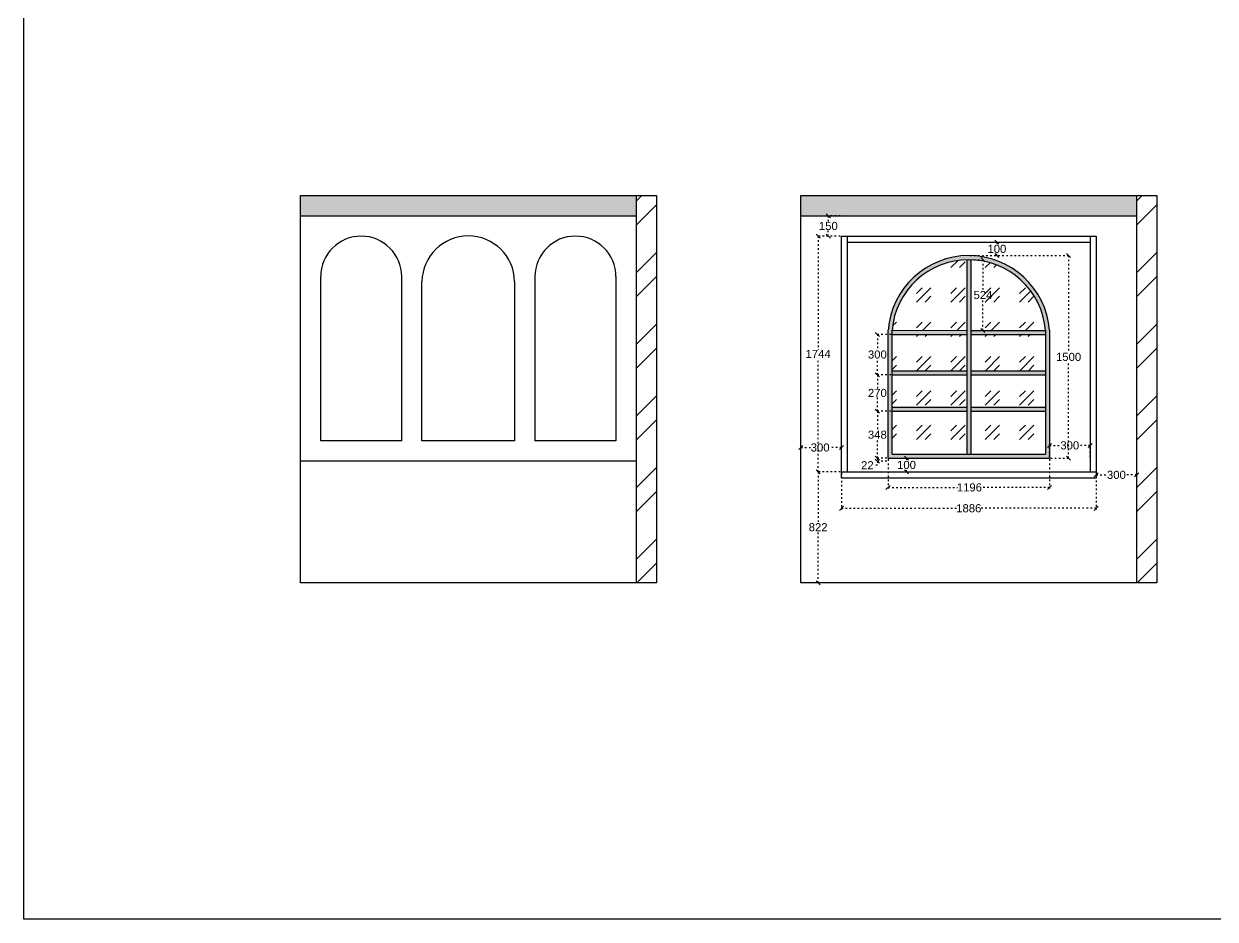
# Model space of a CAD drawing. Header units: millimetres. Extents: x 220712 to 1505573, y -354410 to 241923.
# Drawn here: x 220712 to 229532, y 74090 to 80718 of the extents above; entities that cross this region are included whole.
import ezdxf

# ---------------------------------------------------------------- set-up
doc = ezdxf.new("R2010")
doc.units = ezdxf.units.MM
doc.header["$MEASUREMENT"] = 0
doc.linetypes.add('ACAD_ISO03W100', pattern=[30, 12, -18])
doc.layers.add('Walls', color=253, linetype='Continuous')
doc.styles.get("Standard").update_dxf_attribs({"font": 'arial.ttf'})
doc.dimstyles.get("Standard").update_dxf_attribs({"dimtxt": 60, "dimasz": 30, "dimexe": 7.75, "dimexo": 8.13, "dimgap": 0.63, "dimtad": 0, "dimtih": 1, "dimtoh": 1, "dimdec": 0, "dimzin": 0, "dimtxsty": 'Standard', "dimblk": 'OBLIQUE', "dimcen": 2.25, "dimclrd": 1, "dimclre": 1, "dimclrt": 1, "dimadec": 0, "dimazin": 0, "dimtfac": 1, "dimtdec": 0, "dimtofl": 0, "dimtmove": 0, "dimatfit": 3, "dimfxl": 1, "dimtolj": 1, "dimtzin": 0, "dimlwd": 30, "dimarcsym": 0})

# ---------------------------------------------------------------- blocks, each defined once
blk = doc.blocks.new('_Oblique')
at = {"color": 0, "linetype": 'ByBlock', "lineweight": -2}
blk.add_line((-0.5, -0.5), (0.5, 0.5), dxfattribs=at)
blk = doc.blocks.new('*D2389')
at = {"layer": 'Defpoints', "color": 0, "linetype": 'ACAD_ISO03W100', "lineweight": -2, "transparency": 16777216}
for p in [(226765, 77402.3), (226592.5, 76580.5), (226765, 76580.5)]:
    blk.add_point(p, dxfattribs=at)
at = {"layer": 'Walls', "color": 1, "linetype": 'ACAD_ISO03W100', "lineweight": -2, "transparency": 16777216}
for p, q in [((226756.9, 77402.3), (226584.8, 77402.3)), ((226756.9, 76580.5), (226584.8, 76580.5))]:
    blk.add_line(p, q, dxfattribs=at)
at = {"layer": 'Walls', "color": 1, "linetype": 'ACAD_ISO03W100', "lineweight": 30, "transparency": 16777216}
for p, q in [((226592.5, 77402.3), (226592.5, 77022.7)), ((226592.5, 76580.5), (226592.5, 76960.2))]:
    blk.add_line(p, q, dxfattribs=at)
at = {"layer": 'Walls', "color": 1, "linetype": 'ACAD_ISO03W100', "lineweight": 30, "transparency": 16777216, "xscale": 30, "yscale": 30, "zscale": 30}
for p, rotation in [((226592.5, 77402.3), 90), ((226592.5, 76580.5), 270)]:
    blk.add_blockref('_Oblique', p, dxfattribs=dict(at, rotation=rotation))
at = {"layer": 'Walls', "color": 1, "linetype": 'ACAD_ISO03W100', "lineweight": -2, "transparency": 16777216, "insert": (226592.5, 76991.4), "char_height": 60, "attachment_point": 5}
blk.add_mtext('\\A1;822', dxfattribs=at)
blk = doc.blocks.new('*D2390')
at = {"layer": 'Defpoints', "color": 0, "linetype": 'ACAD_ISO03W100', "lineweight": -2, "transparency": 16777216}
for p in [(226592.5, 79146.5), (226765, 79146.5), (226765, 77402.3)]:
    blk.add_point(p, dxfattribs=at)
at = {"layer": 'Walls', "color": 1, "linetype": 'ACAD_ISO03W100', "lineweight": -2, "transparency": 16777216}
for p, q in [((226756.9, 79146.5), (226584.8, 79146.5)), ((226756.9, 77402.3), (226584.8, 77402.3))]:
    blk.add_line(p, q, dxfattribs=at)
at = {"layer": 'Walls', "color": 1, "linetype": 'ACAD_ISO03W100', "lineweight": 30, "transparency": 16777216}
for p, q in [((226592.5, 79146.5), (226592.5, 78305.2)), ((226592.5, 77402.3), (226592.5, 78243.7))]:
    blk.add_line(p, q, dxfattribs=at)
at = {"layer": 'Walls', "color": 1, "linetype": 'ACAD_ISO03W100', "lineweight": 30, "transparency": 16777216, "xscale": 30, "yscale": 30, "zscale": 30}
for p, rotation in [((226592.5, 79146.5), 90), ((226592.5, 77402.3), 270)]:
    blk.add_blockref('_Oblique', p, dxfattribs=dict(at, rotation=rotation))
at = {"layer": 'Walls', "color": 1, "linetype": 'ACAD_ISO03W100', "lineweight": -2, "transparency": 16777216, "insert": (226592.5, 78274.4), "char_height": 60, "attachment_point": 5}
blk.add_mtext('\\A1;1744', dxfattribs=at)
blk = doc.blocks.new('*D2391')
at = {"layer": 'Defpoints', "color": 0, "linetype": 'ACAD_ISO03W100', "lineweight": -2, "transparency": 16777216}
for p in [(226668, 79296.5), (226765, 79296.5), (226765, 79146.5)]:
    blk.add_point(p, dxfattribs=at)
at = {"layer": 'Walls', "color": 1, "linetype": 'ACAD_ISO03W100', "lineweight": -2, "transparency": 16777216}
for p, q in [((226756.9, 79296.5), (226660.3, 79296.5)), ((226756.9, 79146.5), (226660.3, 79146.5))]:
    blk.add_line(p, q, dxfattribs=at)
at = {"layer": 'Walls', "color": 1, "linetype": 'ACAD_ISO03W100', "lineweight": 30, "transparency": 16777216}
for p, q in [((226668, 79296.5), (226668, 79252.8)), ((226668, 79146.5), (226668, 79190.2))]:
    blk.add_line(p, q, dxfattribs=at)
at = {"layer": 'Walls', "color": 1, "linetype": 'ACAD_ISO03W100', "lineweight": 30, "transparency": 16777216, "xscale": 30, "yscale": 30, "zscale": 30}
for p, rotation in [((226668, 79296.5), 90), ((226668, 79146.5), 270)]:
    blk.add_blockref('_Oblique', p, dxfattribs=dict(at, rotation=rotation))
at = {"layer": 'Walls', "color": 1, "linetype": 'ACAD_ISO03W100', "lineweight": -2, "transparency": 16777216, "insert": (226668, 79221.5), "char_height": 60, "attachment_point": 5}
blk.add_mtext('\\A1;150', dxfattribs=at)
blk = doc.blocks.new('*D2392')
at = {"layer": 'Defpoints', "color": 0, "linetype": 'ACAD_ISO03W100', "lineweight": -2, "transparency": 16777216}
for p in [(226765, 77402.3), (228651, 77435.5), (228651, 77131.5)]:
    blk.add_point(p, dxfattribs=at)
at = {"layer": 'Walls', "color": 1, "linetype": 'ACAD_ISO03W100', "lineweight": -2, "transparency": 16777216}
for p, q in [((226765, 77394.2), (226765, 77123.8)), ((228651, 77427.4), (228651, 77123.8))]:
    blk.add_line(p, q, dxfattribs=at)
at = {"layer": 'Walls', "color": 1, "linetype": 'ACAD_ISO03W100', "lineweight": 30, "transparency": 16777216}
for p, q in [((226765, 77131.5), (227620.6, 77131.5)), ((228651, 77131.5), (227795.4, 77131.5))]:
    blk.add_line(p, q, dxfattribs=at)
at = {"layer": 'Walls', "color": 1, "linetype": 'ACAD_ISO03W100', "lineweight": 30, "transparency": 16777216, "xscale": 30, "yscale": 30, "zscale": 30, "rotation": 180}
blk.add_blockref('_Oblique', (226765, 77131.5), dxfattribs=at)
at = {"layer": 'Walls', "color": 1, "linetype": 'ACAD_ISO03W100', "lineweight": 30, "transparency": 16777216, "xscale": 30, "yscale": 30, "zscale": 30}
blk.add_blockref('_Oblique', (228651, 77131.5), dxfattribs=at)
at = {"layer": 'Walls', "color": 1, "linetype": 'ACAD_ISO03W100', "lineweight": -2, "transparency": 16777216, "insert": (227708, 77131.5), "char_height": 60, "attachment_point": 5}
blk.add_mtext('\\A1;1886', dxfattribs=at)
blk = doc.blocks.new('*D2393')
at = {"layer": 'Defpoints', "color": 0, "linetype": 'ACAD_ISO03W100', "lineweight": -2, "transparency": 16777216}
for p in [(228651, 77435.5), (228951, 77435.5), (228951, 77379)]:
    blk.add_point(p, dxfattribs=at)
at = {"layer": 'Walls', "color": 1, "linetype": 'ACAD_ISO03W100', "lineweight": -2, "transparency": 16777216}
for p, q in [((228651, 77427.37), (228651, 77371.25)), ((228951, 77427.37), (228951, 77371.25))]:
    blk.add_line(p, q, dxfattribs=at)
at = {"layer": 'Walls', "color": 1, "linetype": 'ACAD_ISO03W100', "lineweight": 30, "transparency": 16777216}
for p, q in [((228651, 77379), (228734.210382, 77379)), ((228951, 77379), (228867.789618, 77379))]:
    blk.add_line(p, q, dxfattribs=at)
at = {"layer": 'Walls', "color": 1, "linetype": 'ACAD_ISO03W100', "lineweight": 30, "transparency": 16777216, "xscale": 30, "yscale": 30, "zscale": 30, "rotation": 180}
blk.add_blockref('_Oblique', (228651, 77379), dxfattribs=at)
at = {"layer": 'Walls', "color": 1, "linetype": 'ACAD_ISO03W100', "lineweight": 30, "transparency": 16777216, "xscale": 30, "yscale": 30, "zscale": 30}
blk.add_blockref('_Oblique', (228951, 77379), dxfattribs=at)
at = {"layer": 'Walls', "color": 1, "linetype": 'ACAD_ISO03W100', "lineweight": -2, "transparency": 16777216, "insert": (228801, 77379), "char_height": 60, "attachment_point": 5}
blk.add_mtext('\\A1;300', dxfattribs=at)
blk = doc.blocks.new('*D2394')
at = {"layer": 'Defpoints', "color": 0, "linetype": 'ACAD_ISO03W100', "lineweight": -2, "transparency": 16777216}
for p in [(226465, 77581.5), (226465, 77557), (226765, 77549)]:
    blk.add_point(p, dxfattribs=at)
at = {"layer": 'Walls', "color": 1, "linetype": 'ACAD_ISO03W100', "lineweight": -2, "transparency": 16777216}
for p, q in [((226465, 77565.13), (226465, 77589.25)), ((226765, 77557.13), (226765, 77589.25))]:
    blk.add_line(p, q, dxfattribs=at)
at = {"layer": 'Walls', "color": 1, "linetype": 'ACAD_ISO03W100', "lineweight": 30, "transparency": 16777216}
for p, q in [((226465, 77581.5), (226540.710382, 77581.5)), ((226765, 77581.5), (226674.289618, 77581.5))]:
    blk.add_line(p, q, dxfattribs=at)
at = {"layer": 'Walls', "color": 1, "linetype": 'ACAD_ISO03W100', "lineweight": 30, "transparency": 16777216, "xscale": 30, "yscale": 30, "zscale": 30, "rotation": 180}
blk.add_blockref('_Oblique', (226465, 77581.5), dxfattribs=at)
at = {"layer": 'Walls', "color": 1, "linetype": 'ACAD_ISO03W100', "lineweight": 30, "transparency": 16777216, "xscale": 30, "yscale": 30, "zscale": 30}
blk.add_blockref('_Oblique', (226765, 77581.5), dxfattribs=at)
at = {"layer": 'Walls', "color": 1, "linetype": 'ACAD_ISO03W100', "lineweight": -2, "transparency": 16777216, "insert": (226607.5, 77581.5), "char_height": 60, "attachment_point": 5}
blk.add_mtext('\\A1;300', dxfattribs=at)
blk = doc.blocks.new('*D2395')
at = {"layer": 'Defpoints', "color": 0, "linetype": 'ACAD_ISO03W100', "lineweight": -2, "transparency": 16777216}
for p in [(228606, 77597.3), (228306, 77502.3), (228606, 77502.3)]:
    blk.add_point(p, dxfattribs=at)
at = {"layer": 'Walls', "color": 1, "linetype": 'ACAD_ISO03W100', "lineweight": -2, "transparency": 16777216}
for p, q in [((228306, 77510.5), (228306, 77605.1)), ((228606, 77510.5), (228606, 77605.1))]:
    blk.add_line(p, q, dxfattribs=at)
at = {"layer": 'Walls', "color": 1, "linetype": 'ACAD_ISO03W100', "lineweight": 30, "transparency": 16777216}
for p, q in [((228306, 77597.3), (228389.2, 77597.3)), ((228606, 77597.3), (228522.8, 77597.3))]:
    blk.add_line(p, q, dxfattribs=at)
at = {"layer": 'Walls', "color": 1, "linetype": 'ACAD_ISO03W100', "lineweight": 30, "transparency": 16777216, "xscale": 30, "yscale": 30, "zscale": 30, "rotation": 180}
blk.add_blockref('_Oblique', (228306, 77597.3), dxfattribs=at)
at = {"layer": 'Walls', "color": 1, "linetype": 'ACAD_ISO03W100', "lineweight": 30, "transparency": 16777216, "xscale": 30, "yscale": 30, "zscale": 30}
blk.add_blockref('_Oblique', (228606, 77597.3), dxfattribs=at)
at = {"layer": 'Walls', "color": 1, "linetype": 'ACAD_ISO03W100', "lineweight": -2, "transparency": 16777216, "insert": (228456, 77597.3), "char_height": 60, "attachment_point": 5}
blk.add_mtext('\\A1;300', dxfattribs=at)
blk = doc.blocks.new('*D2396')
at = {"layer": 'Defpoints', "color": 0, "linetype": 'ACAD_ISO03W100', "lineweight": -2, "transparency": 16777216}
for p in [(227031, 77480.5), (227110, 77502.3), (227110, 77480.5)]:
    blk.add_point(p, dxfattribs=at)
at = {"layer": 'Walls', "color": 1, "linetype": 'ACAD_ISO03W100', "lineweight": 30, "transparency": 16777216}
for p, q in [((227031, 77450.5), (227001, 77450.5)), ((227031, 77502.3), (227031, 77480.5)), ((227031, 77480.5), (227031, 77450.5))]:
    blk.add_line(p, q, dxfattribs=at)
at = {"layer": 'Walls', "color": 1, "linetype": 'ACAD_ISO03W100', "lineweight": -2, "transparency": 16777216}
for p, q in [((227101.9, 77502.3), (227023.3, 77502.3)), ((227101.9, 77480.5), (227023.3, 77480.5))]:
    blk.add_line(p, q, dxfattribs=at)
at = {"layer": 'Walls', "color": 1, "linetype": 'ACAD_ISO03W100', "lineweight": 30, "transparency": 16777216, "xscale": 30, "yscale": 30, "zscale": 30}
for p, rotation in [((227031, 77502.3), 90), ((227031, 77480.5), 270)]:
    blk.add_blockref('_Oblique', p, dxfattribs=dict(at, rotation=rotation))
at = {"layer": 'Walls', "color": 1, "linetype": 'ACAD_ISO03W100', "lineweight": -2, "transparency": 16777216, "insert": (226957.2, 77450.5), "char_height": 60, "attachment_point": 5}
blk.add_mtext('\\A1;22', dxfattribs=at)
blk = doc.blocks.new('*D2397')
at = {"layer": 'Defpoints', "color": 0, "linetype": 'ACAD_ISO03W100', "lineweight": -2, "transparency": 16777216}
for p in [(227708, 79101.5), (227916, 79101.5), (227708, 79002.3)]:
    blk.add_point(p, dxfattribs=at)
at = {"layer": 'Walls', "color": 1, "linetype": 'ACAD_ISO03W100', "lineweight": -2, "transparency": 16777216}
for p, q in [((227716.1, 79101.5), (227923.8, 79101.5)), ((227716.1, 79002.3), (227923.8, 79002.3))]:
    blk.add_line(p, q, dxfattribs=at)
at = {"layer": 'Walls', "color": 1, "linetype": 'ACAD_ISO03W100', "lineweight": 30, "transparency": 16777216}
for p, q in [((227916, 79101.5), (227916, 79083.2)), ((227916, 79002.3), (227916, 79020.7))]:
    blk.add_line(p, q, dxfattribs=at)
at = {"layer": 'Walls', "color": 1, "linetype": 'ACAD_ISO03W100', "lineweight": 30, "transparency": 16777216, "xscale": 30, "yscale": 30, "zscale": 30}
for p, rotation in [((227916, 79101.5), 90), ((227916, 79002.3), 270)]:
    blk.add_blockref('_Oblique', p, dxfattribs=dict(at, rotation=rotation))
at = {"layer": 'Walls', "color": 1, "linetype": 'ACAD_ISO03W100', "lineweight": -2, "transparency": 16777216, "insert": (227916, 79051.9), "char_height": 60, "attachment_point": 5}
blk.add_mtext('\\A1;100', dxfattribs=at)
blk = doc.blocks.new('*D2398')
at = {"layer": 'Defpoints', "color": 0, "linetype": 'ACAD_ISO03W100', "lineweight": -2, "transparency": 16777216}
for p in [(227110, 77502.3), (228306, 77502.3), (228306, 77286)]:
    blk.add_point(p, dxfattribs=at)
at = {"layer": 'Walls', "color": 1, "linetype": 'ACAD_ISO03W100', "lineweight": -2, "transparency": 16777216}
for p, q in [((227110, 77494.2), (227110, 77278.2)), ((228306, 77494.2), (228306, 77278.2))]:
    blk.add_line(p, q, dxfattribs=at)
at = {"layer": 'Walls', "color": 1, "linetype": 'ACAD_ISO03W100', "lineweight": 30, "transparency": 16777216}
for p, q in [((227110, 77286), (227625.1, 77286)), ((228306, 77286), (227799.9, 77286))]:
    blk.add_line(p, q, dxfattribs=at)
at = {"layer": 'Walls', "color": 1, "linetype": 'ACAD_ISO03W100', "lineweight": 30, "transparency": 16777216, "xscale": 30, "yscale": 30, "zscale": 30, "rotation": 180}
blk.add_blockref('_Oblique', (227110, 77286), dxfattribs=at)
at = {"layer": 'Walls', "color": 1, "linetype": 'ACAD_ISO03W100', "lineweight": 30, "transparency": 16777216, "xscale": 30, "yscale": 30, "zscale": 30}
blk.add_blockref('_Oblique', (228306, 77286), dxfattribs=at)
at = {"layer": 'Walls', "color": 1, "linetype": 'ACAD_ISO03W100', "lineweight": -2, "transparency": 16777216, "insert": (227712.5, 77286), "char_height": 60, "attachment_point": 5}
blk.add_mtext('\\A1;1196', dxfattribs=at)
blk = doc.blocks.new('*D2399')
at = {"layer": 'Defpoints', "color": 0, "linetype": 'ACAD_ISO03W100', "lineweight": -2, "transparency": 16777216}
for p in [(227031, 77850.5), (227140, 77850.5), (227110, 77502.3)]:
    blk.add_point(p, dxfattribs=at)
at = {"layer": 'Walls', "color": 1, "linetype": 'ACAD_ISO03W100', "lineweight": -2, "transparency": 16777216}
for p, q in [((227131.9, 77850.5), (227023.3, 77850.5)), ((227101.9, 77502.3), (227023.3, 77502.3))]:
    blk.add_line(p, q, dxfattribs=at)
at = {"layer": 'Walls', "color": 1, "linetype": 'ACAD_ISO03W100', "lineweight": 30, "transparency": 16777216}
for p, q in [((227031, 77850.5), (227031, 77707.7)), ((227031, 77502.3), (227031, 77645.1))]:
    blk.add_line(p, q, dxfattribs=at)
at = {"layer": 'Walls', "color": 1, "linetype": 'ACAD_ISO03W100', "lineweight": 30, "transparency": 16777216, "xscale": 30, "yscale": 30, "zscale": 30}
for p, rotation in [((227031, 77850.5), 90), ((227031, 77502.3), 270)]:
    blk.add_blockref('_Oblique', p, dxfattribs=dict(at, rotation=rotation))
at = {"layer": 'Walls', "color": 1, "linetype": 'ACAD_ISO03W100', "lineweight": -2, "transparency": 16777216, "insert": (227031, 77676.4), "char_height": 60, "attachment_point": 5}
blk.add_mtext('\\A1;348', dxfattribs=at)
blk = doc.blocks.new('*D2400')
at = {"layer": 'Defpoints', "color": 0, "linetype": 'ACAD_ISO03W100', "lineweight": -2, "transparency": 16777216}
for p in [(227031, 78120.5), (227140, 78120.5), (227140, 77850.5)]:
    blk.add_point(p, dxfattribs=at)
at = {"layer": 'Walls', "color": 1, "linetype": 'ACAD_ISO03W100', "lineweight": -2, "transparency": 16777216}
for p, q in [((227131.9, 78120.5), (227023.3, 78120.5)), ((227131.9, 77850.5), (227023.3, 77850.5))]:
    blk.add_line(p, q, dxfattribs=at)
at = {"layer": 'Walls', "color": 1, "linetype": 'ACAD_ISO03W100', "lineweight": 30, "transparency": 16777216}
for p, q in [((227031, 78120.5), (227031, 78016.8)), ((227031, 77850.5), (227031, 77954.2))]:
    blk.add_line(p, q, dxfattribs=at)
at = {"layer": 'Walls', "color": 1, "linetype": 'ACAD_ISO03W100', "lineweight": 30, "transparency": 16777216, "xscale": 30, "yscale": 30, "zscale": 30}
for p, rotation in [((227031, 78120.5), 90), ((227031, 77850.5), 270)]:
    blk.add_blockref('_Oblique', p, dxfattribs=dict(at, rotation=rotation))
at = {"layer": 'Walls', "color": 1, "linetype": 'ACAD_ISO03W100', "lineweight": -2, "transparency": 16777216, "insert": (227031, 77985.5), "char_height": 60, "attachment_point": 5}
blk.add_mtext('\\A1;270', dxfattribs=at)
blk = doc.blocks.new('*D2401')
at = {"layer": 'Defpoints', "color": 0, "linetype": 'ACAD_ISO03W100', "lineweight": -2, "transparency": 16777216}
for p in [(227708, 78972.3), (227723, 78448.7), (227813, 78448.7)]:
    blk.add_point(p, dxfattribs=at)
at = {"layer": 'Walls', "color": 1, "linetype": 'ACAD_ISO03W100', "lineweight": -2, "transparency": 16777216}
for p, q in [((227716.1, 78972.3), (227820.8, 78972.3)), ((227731.1, 78448.7), (227820.8, 78448.7))]:
    blk.add_line(p, q, dxfattribs=at)
at = {"layer": 'Walls', "color": 1, "linetype": 'ACAD_ISO03W100', "lineweight": 30, "transparency": 16777216}
for p, q in [((227813, 78972.3), (227813, 78741.8)), ((227813, 78448.7), (227813, 78679.2))]:
    blk.add_line(p, q, dxfattribs=at)
at = {"layer": 'Walls', "color": 1, "linetype": 'ACAD_ISO03W100', "lineweight": 30, "transparency": 16777216, "xscale": 30, "yscale": 30, "zscale": 30}
for p, rotation in [((227813, 78972.3), 90), ((227813, 78448.7), 270)]:
    blk.add_blockref('_Oblique', p, dxfattribs=dict(at, rotation=rotation))
at = {"layer": 'Walls', "color": 1, "linetype": 'ACAD_ISO03W100', "lineweight": -2, "transparency": 16777216, "insert": (227813, 78710.5), "char_height": 60, "attachment_point": 5}
blk.add_mtext('\\A1;524', dxfattribs=at)
blk = doc.blocks.new('*D2402')
at = {"layer": 'Defpoints', "color": 0, "linetype": 'ACAD_ISO03W100', "lineweight": -2, "transparency": 16777216}
for p in [(227031, 78419.3), (227140.3, 78419.3), (227140, 78120.5)]:
    blk.add_point(p, dxfattribs=at)
at = {"layer": 'Walls', "color": 1, "linetype": 'ACAD_ISO03W100', "lineweight": -2, "transparency": 16777216}
for p, q in [((227132.2, 78419.3), (227023.3, 78419.3)), ((227131.9, 78120.5), (227023.3, 78120.5))]:
    blk.add_line(p, q, dxfattribs=at)
at = {"layer": 'Walls', "color": 1, "linetype": 'ACAD_ISO03W100', "lineweight": 30, "transparency": 16777216}
for p, q in [((227031, 78419.3), (227031, 78301.2)), ((227031, 78120.5), (227031, 78238.6))]:
    blk.add_line(p, q, dxfattribs=at)
at = {"layer": 'Walls', "color": 1, "linetype": 'ACAD_ISO03W100', "lineweight": 30, "transparency": 16777216, "xscale": 30, "yscale": 30, "zscale": 30}
for p, rotation in [((227031, 78419.3), 90), ((227031, 78120.5), 270)]:
    blk.add_blockref('_Oblique', p, dxfattribs=dict(at, rotation=rotation))
at = {"layer": 'Walls', "color": 1, "linetype": 'ACAD_ISO03W100', "lineweight": -2, "transparency": 16777216, "insert": (227031, 78269.9), "char_height": 60, "attachment_point": 5}
blk.add_mtext('\\A1;300', dxfattribs=at)
blk = doc.blocks.new('*D2403')
at = {"layer": 'Defpoints', "color": 0, "linetype": 'ACAD_ISO03W100', "lineweight": -2, "transparency": 16777216}
for p in [(227708, 79002.3), (228306, 77502.3), (228447, 77502.3)]:
    blk.add_point(p, dxfattribs=at)
at = {"layer": 'Walls', "color": 1, "linetype": 'ACAD_ISO03W100', "lineweight": -2, "transparency": 16777216}
for p, q in [((227716.1, 79002.3), (228454.8, 79002.3)), ((228314.1, 77502.3), (228454.8, 77502.3))]:
    blk.add_line(p, q, dxfattribs=at)
at = {"layer": 'Walls', "color": 1, "linetype": 'ACAD_ISO03W100', "lineweight": 30, "transparency": 16777216}
for p, q in [((228447, 79002.3), (228447, 78283.6)), ((228447, 77502.3), (228447, 78221.1))]:
    blk.add_line(p, q, dxfattribs=at)
at = {"layer": 'Walls', "color": 1, "linetype": 'ACAD_ISO03W100', "lineweight": 30, "transparency": 16777216, "xscale": 30, "yscale": 30, "zscale": 30}
for p, rotation in [((228447, 79002.3), 90), ((228447, 77502.3), 270)]:
    blk.add_blockref('_Oblique', p, dxfattribs=dict(at, rotation=rotation))
at = {"layer": 'Walls', "color": 1, "linetype": 'ACAD_ISO03W100', "lineweight": -2, "transparency": 16777216, "insert": (228447, 78252.3), "char_height": 60, "attachment_point": 5}
blk.add_mtext('\\A1;1500', dxfattribs=at)
blk = doc.blocks.new('*D2404')
at = {"layer": 'Defpoints', "color": 0, "linetype": 'ACAD_ISO03W100', "lineweight": -2, "transparency": 16777216}
for p in [(227110, 77502.3), (227110, 77402.3), (227247, 77402.3)]:
    blk.add_point(p, dxfattribs=at)
at = {"layer": 'Walls', "color": 1, "linetype": 'ACAD_ISO03W100', "lineweight": -2, "transparency": 16777216}
for p, q in [((227118.1, 77502.3), (227254.8, 77502.3)), ((227118.1, 77402.3), (227254.8, 77402.3))]:
    blk.add_line(p, q, dxfattribs=at)
at = {"layer": 'Walls', "color": 1, "linetype": 'ACAD_ISO03W100', "lineweight": 30, "transparency": 16777216}
for p, q in [((227247, 77502.3), (227247, 77483.6)), ((227247, 77402.3), (227247, 77421.1))]:
    blk.add_line(p, q, dxfattribs=at)
at = {"layer": 'Walls', "color": 1, "linetype": 'ACAD_ISO03W100', "lineweight": 30, "transparency": 16777216, "xscale": 30, "yscale": 30, "zscale": 30}
for p, rotation in [((227247, 77502.3), 90), ((227247, 77402.3), 270)]:
    blk.add_blockref('_Oblique', p, dxfattribs=dict(at, rotation=rotation))
at = {"layer": 'Walls', "color": 1, "linetype": 'ACAD_ISO03W100', "lineweight": -2, "transparency": 16777216, "insert": (227247, 77452.3), "char_height": 60, "attachment_point": 5}
blk.add_mtext('\\A1;100', dxfattribs=at)

msp = doc.modelspace()

# ---------------------------------------------------------------- hatches: boundary and pattern name
at = {"layer": 'Walls', "lineweight": -2, "true_color": 0xc7c8ca}
h = msp.add_hatch(dxfattribs=at)
h.set_pattern_fill('AR-CONC', color=9, scale=10)
h.set_pattern_definition([(50, (0, 0), (71.726018, -6.275213), [7.5, -82.5]), (355, (0, 0), (-13.875133, 75.219213), [6, -66]), (100.451444, (5.98, -0.52), (57.850885, 68.944), [6.37402, -70.114211]), (46.1842, (0, 20), (106.724133, -16.551928), [11.25, -123.75]), (96.635635, (8.89, 18.62), (93.466195, 97.41186), [9.561034, -105.171376]), (351.184164, (0, 20), (93.466195, 97.41186), [9, -99]), (21, (10, 15), (59.690705, -40.261889), [7.5, -82.5]), (326, (10, 15), (24.331533, 72.515005), [6, -66]), (71.451445, (14.974, 11.645), (84.022238, 32.253115), [6.37402, -70.114211]), (37.5, (0, 0), (1.2159855, 33.2893854), [0, -65.2, 0, -67, 0, -66.25]), (7.5, (0, 0), (26.306954, 39.441171), [0, -38.2, 0, -63.7, 0, -25.25]), (327.5, (-22.3, 0), (53.3822436, -2.2554872), [0, -25, 0, -78, 0, -103.5]), (317.5, (-32.3, 0), (58.318617, 10.010498), [0, -32.5, 0, -51.8, 0, -73.5])])
h.paths.add_polyline_path([(222759.5, 79446.5), (222759.5, 79296.5), (225245.5, 79296.5), (225245.5, 79446.5)])
h = msp.add_hatch(dxfattribs=at)
h.set_pattern_fill('ANSI32', color=9, scale=1000)
h.paths.add_polyline_path([(225245.5, 76580.5), (225395.5, 76580.5), (225395.5, 79446.5), (225245.5, 79446.5)])
h = msp.add_hatch(dxfattribs=at)
h.set_pattern_fill('AR-CONC', color=9, scale=10)
h.set_pattern_definition([(50, (3705.5, 0), (71.726018, -6.275213), [7.5, -82.5]), (355, (3705.5, 0), (-13.875133, 75.219213), [6, -66]), (100.451444, (3711.48, -0.52), (57.850885, 68.944), [6.37402, -70.114211]), (46.1842, (3705.5, 20), (106.724133, -16.551928), [11.25, -123.75]), (96.635635, (3714.39, 18.62), (93.466195, 97.41186), [9.561034, -105.171376]), (351.184164, (3705.5, 20), (93.466195, 97.41186), [9, -99]), (21, (3715.5, 15), (59.690705, -40.261889), [7.5, -82.5]), (326, (3715.5, 15), (24.331533, 72.515005), [6, -66]), (71.451445, (3720.474, 11.645), (84.022238, 32.253115), [6.37402, -70.114211]), (37.5, (3705.5, 0), (1.2159855, 33.2893854), [0, -65.2, 0, -67, 0, -66.25]), (7.5, (3705.5, 0), (26.306954, 39.441171), [0, -38.2, 0, -63.7, 0, -25.25]), (327.5, (3683.2, 0), (53.3822436, -2.2554872), [0, -25, 0, -78, 0, -103.5]), (317.5, (3673.2, 0), (58.318617, 10.010498), [0, -32.5, 0, -51.8, 0, -73.5])])
h.paths.add_polyline_path([(226465, 79446.5), (226465, 79296.5), (228951, 79296.5), (228951, 79446.5)])
h = msp.add_hatch(dxfattribs=at)
h.set_pattern_fill('ANSI32', color=9, scale=1000)
h.set_pattern_definition([(45, (3705.5, 0), (-265.16504, 265.16504), []), (45, (3882.28, 0), (-265.16504, 265.16504), [])])
h.paths.add_polyline_path([(228951, 76580.5), (229101, 76580.5), (229101, 79446.5), (228951, 79446.5)])
at = {"layer": 'Walls', "linetype": 'ACAD_ISO03W100', "lineweight": -2, "true_color": 0x000000}
h = msp.add_hatch(color=18, dxfattribs=at)
h.dxf.hatch_style = 1
h.paths.add_polyline_path([(227110, 78450.5), (227110, 77502.3), (228306, 77502.3), (228306, 78450.5, 0.922822)])
h.paths.add_polyline_path([(228276.1, 78448.1), (228276, 78448.1), (228276, 77532.3), (227140, 77532.3), (227140, 78449.3, -0.921857)], flags=16)
h.paths.add_polyline_path([(227723, 78972.1, 0.013162), (227693, 78972.1), (227693, 77532.3), (227723, 77532.3)], flags=0)
h.paths.add_polyline_path([(227728.4, 78648.3), (227898.2, 78648.3), (227898.2, 78771.9), (227728.4, 78771.9)], flags=8)
h = msp.add_hatch(color=18, dxfattribs=at)
h.dxf.hatch_style = 1
h.paths.add_polyline_path([(227723, 78972.1, 0.013162), (227693, 78972.1), (227693, 77532.3), (227723, 77532.3)])
h.paths.add_polyline_path([(228276, 78448.1), (227723, 78448.7), (227723, 78418.7), (228276, 78418.1)])
h.paths.add_polyline_path([(227693, 78448.7), (227140, 78449.3), (227140, 78419.3), (227693, 78418.7)])
h.paths.add_polyline_path([(227693, 78150.5), (227140, 78150.5), (227140, 78120.5), (227693, 78120.5)])
h.paths.add_polyline_path([(228276, 78150.5), (227723, 78150.5), (227723, 78120.5), (228276, 78120.5)])
h.paths.add_polyline_path([(227693, 77880.5), (227140, 77880.5), (227140, 77850.5), (227693, 77850.5)])
h.paths.add_polyline_path([(228276, 77880.5), (227723, 77880.5), (227723, 77850.5), (228276, 77850.5)])
at = {"layer": 'Walls', "lineweight": -2, "true_color": 0xadddf7}
h = msp.add_hatch(dxfattribs=at)
h.set_pattern_fill('GOST_GLASS', color=141, scale=30)
h.set_pattern_definition([(45, (0, 0), (254.55844, 0), [150, -210]), (45, (63.64, 0), (254.55844, 0), [60, -300]), (45, (0, 63.64), (254.55844, 0), [60, -300])])
h.paths.add_polyline_path([(227693, 78972.1, 0.38274), (227140, 78449.3), (227693, 78448.7)])
h.paths.add_polyline_path([(227723, 78972.1), (227723, 78448.7), (228276, 78448.1), (228276, 78449.3, 0.38274)])
h.paths.add_polyline_path([(227693, 78418.7), (227140, 78419.3), (227140, 78150.5), (227693, 78150.5)])
h.paths.add_polyline_path([(228276, 78418.1), (227723, 78418.7), (227723, 78150.5), (228276, 78150.5)])
h.paths.add_polyline_path([(227693, 78120.5), (227140, 78120.5), (227140, 77880.5), (227693, 77880.5)])
h.paths.add_polyline_path([(228276, 78120.5), (227723, 78120.5), (227723, 77880.5), (228276, 77880.5)])
h.paths.add_polyline_path([(228276, 77850.5), (227723, 77850.5), (227723, 77610.5), (228276, 77610.5)])
h.paths.add_polyline_path([(227693, 77850.5), (227140, 77850.5), (227140, 77610.5), (227693, 77610.5)])

# ---------------------------------------------------------------- linework, layer by layer
at = {"layer": 'Walls', "color": 18, "lineweight": -2, "true_color": 0x000000}
for p, q in [((222759.5, 79446.5), (225395.5, 79446.5)), ((222759.5, 76580.5), (222759.5, 79446.5)), ((225245.5, 79446.5), (225245.5, 76580.5)), ((225395.5, 79446.5), (225395.5, 76580.5)), ((226465, 79446.5), (229101, 79446.5)), ((226465, 76580.5), (226465, 79446.5)), ((228951, 79446.5), (228951, 76580.5)), ((229101, 79446.5), (229101, 76580.5)), ((222759.5, 79296.5), (225245.5, 79296.5)), ((226465, 79296.5), (228951, 79296.5)), ((226765, 77357.3), (226765, 79146.5)), ((226765, 79146.5), (228651, 79146.5)), ((226810, 77402.3), (226810, 79146.5)), ((228606, 79146.5), (228606, 77402.3)), ((228651, 79146.5), (228651, 77357.3)), ((226810, 79101.5), (228606, 79101.5)), ((227693, 78972.3), (227693, 77532.3)), ((227723, 78972.3), (227723, 77532.3)), ((222909.5, 77630.5), (222909.5, 78846.5)), ((223509.5, 77630.5), (223509.5, 78846.5)), ((223659.5, 77630.5), (223659.5, 78810.5)), ((224345.5, 78810.5), (224345.5, 77630.5)), ((224495.5, 78846.5), (224495.5, 77630.5)), ((225095.5, 78846.5), (225095.5, 77630.5)), ((227110, 77502.3), (227110, 78450.5)), ((227140, 77532.3), (227140, 78450.5)), ((227140, 78449.3), (227693, 78448.7)), ((227140, 78419.3), (227693, 78418.7)), ((227723, 78448.7), (228277.5, 78448.1)), ((227723, 78418.7), (228277.5, 78418.1)), ((228276, 78450.5), (228276, 77532.3)), ((228306, 78450.5), (228306, 77502.3)), ((227140, 78150.5), (227693, 78150.5)), ((227140, 78120.5), (227693, 78120.5)), ((227723, 78150.5), (228276, 78150.5)), ((227723, 78120.5), (228276, 78120.5)), ((227140, 77880.5), (227693, 77880.5)), ((227140, 77850.5), (227693, 77850.5)), ((227723, 77880.5), (228276, 77880.5)), ((227723, 77850.5), (228276, 77850.5)), ((223509.5, 77630.5), (222909.5, 77630.5)), ((224345.5, 77630.5), (223659.5, 77630.5)), ((225095.5, 77630.5), (224495.5, 77630.5)), ((225245.5, 77480.5), (222759.5, 77480.5)), ((227110, 77502.3), (228306, 77502.3)), ((227140, 77532.3), (228276, 77532.3)), ((226765, 77402.3), (228651, 77402.3)), ((227110, 77402.3), (228306, 77402.3)), ((226765, 77357.3), (228651, 77357.3)), ((225395.5, 76580.5), (222759.5, 76580.5)), ((229101, 76580.5), (226465, 76580.5))]:
    msp.add_line(p, q, dxfattribs=at)
at = {"layer": 'Walls', "color": 18, "true_color": 0x000000}
msp.add_lwpolyline([(220711.5, 98109), (264020, 98109), (264020, 74090), (220711.5, 74090)], close=True, dxfattribs=at)
at = {"layer": 'Walls', "color": 18, "lineweight": -2, "true_color": 0x000000}
for centre, radius, start, end in [((223209.5, 78846.5), 300, 0, 180), ((224002.5, 78804.8), 343, 0.95654, 179.04346), ((224795.5, 78846.5), 300, 0, 180), ((227708, 78402.4), 599.9, 4.59702, 175.40298), ((227708, 78402.4), 569.9, 4.59702, 175.40298)]:
    msp.add_arc(centre, radius, start, end, dxfattribs=at)

# ---------------------------------------------------------------- dimensions: what is measured, and where the dimension line sits
at = {"layer": 'Walls', "color": 18, "linetype": 'ACAD_ISO03W100', "lineweight": -2, "true_color": 0x000000}
for base, p1, p2, picture, middle in [((226668, 79296.5), (226765, 79146.5), (226765, 79296.5), '*D2391', (226668, 79221.5)), ((226592.5, 79146.5), (226765, 77402.3), (226765, 79146.5), '*D2390', (226592.5, 78274.4)), ((228447, 77502.3), (227708, 79002.3), (228306, 77502.3), '*D2403', (228447, 78252.3)), ((227813, 78448.7), (227708, 78972.3), (227723, 78448.7), '*D2401', (227813, 78710.5)), ((227031, 78120.5), (227140, 77850.5), (227140, 78120.5), '*D2400', (227031, 77985.5)), ((227031, 77850.5), (227110, 77502.3), (227140, 77850.5), '*D2399', (227031, 77676.4)), ((227031, 77480.5), (227110, 77502.3), (227110, 77480.5), '*D2396', (226957.2, 77450.5)), ((227247, 77402.3), (227110, 77502.3), (227110, 77402.3), '*D2404', (227247, 77452.3)), ((226592.5, 76580.5), (226765, 77402.3), (226765, 76580.5), '*D2389', (226592.5, 76991.4))]:
    dim = msp.add_linear_dim(base=base, p1=p1, p2=p2, angle=90, dimstyle='Standard', dxfattribs=at)
    dim.commit()
    dim.dimension.update_dxf_attribs({"geometry": picture, "text_midpoint": middle})
for base, p1, p2, text, picture, middle in [((227916, 79101.5), (227708, 79002.3), (227708, 79101.5), '100', '*D2397', (227916, 79051.9)), ((227031, 78419.3), (227140, 78120.5), (227140.3, 78419.3), '300', '*D2402', (227031, 78269.9))]:
    dim = msp.add_linear_dim(base=base, p1=p1, p2=p2, angle=90, text=text, dimstyle='Standard', dxfattribs=at)
    dim.commit()
    dim.dimension.update_dxf_attribs({"geometry": picture, "text_midpoint": middle})
for base, p1, p2, picture, middle in [((228606, 77597.3), (228306, 77502.3), (228606, 77502.3), '*D2395', (228456, 77597.3)), ((228951, 77379), (228651, 77435.5), (228951, 77435.5), '*D2393', (228801, 77379))]:
    dim = msp.add_linear_dim(base=base, p1=p1, p2=p2, dimstyle='Standard', dxfattribs=at)
    dim.commit()
    dim.dimension.update_dxf_attribs({"geometry": picture, "text_midpoint": middle})
for base, p1, p2, picture, middle in [((226465, 77581.5), (226765, 77549), (226465, 77557), '*D2394', (226607.5, 77581.5)), ((228306, 77286), (227110, 77502.3), (228306, 77502.3), '*D2398', (227712.5, 77286)), ((228651, 77131.5), (226765, 77402.3), (228651, 77435.5), '*D2392', (227708, 77131.5))]:
    dim = msp.add_linear_dim(base=base, p1=p1, p2=p2, dimstyle='Standard', dxfattribs=at)
    dim.commit()
    dim.dimension.update_dxf_attribs({"geometry": picture, "text_midpoint": middle, "dimtype": 160})

doc.saveas('drawing.dxf')
